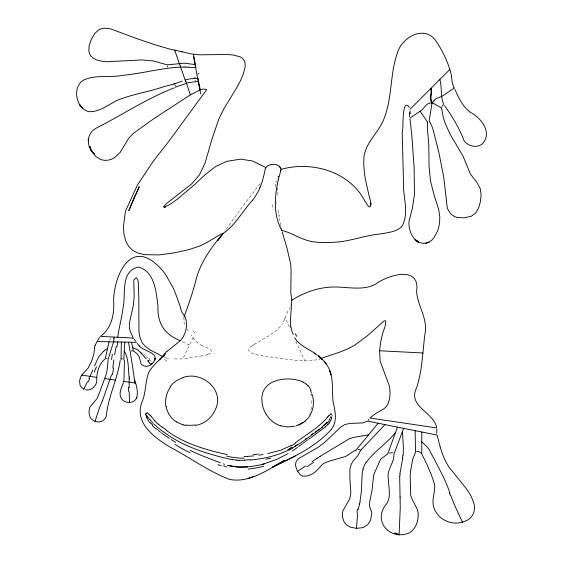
<?xml version="1.0" encoding="UTF-8"?>
<svg xmlns="http://www.w3.org/2000/svg" width="563" height="563" viewBox="0 0 563 563"><rect width="100%" height="100%" fill="white"/><g stroke="black" fill="none" stroke-linecap="round" stroke-linejoin="round"><path stroke-width="0.42" stroke-dasharray="2.81 2.11" d="M275.152 186.81L275.814 183.306M183.827 317.293L184.164 321.966M311.663 407.239L309.924 412.834M276.018 182.475L276.475 180.871M276.968 179.337L277.221 178.598M277.742 177.176L278.002 176.493M284.618 319.538L281.95 324.316M111.08 337.941L109.257 340.467M287.989 310.966L285.195 317.764L289.565 327.37M174.431 358.92L182.813 358.92L193.018 337.596L191.131 334.823M308.946 414.91L309.453 413.882M330.791 416.74L328.961 420.012M328.968 420.125L329.601 419.062L328.799 420.371M260.12 183.714L243.047 205.868L225.728 229.894M224.757 231.104L225.221 230.527M252.463 345.499C237.544 355.746 273.203 356.372 277.538 358.061C291.43 359.426 305.969 363.163 319.714 358.934M253.983 344.514L269.135 335.647L275.764 330.924A32.795 30.951 -43.7 0 0 282.007 324.358M207.923 354.268L210.309 353.254A6.01 5.904 19.3 0 0 211.287 352.544C213.131 348.398 205.171 347.737 202.631 345.872M202.216 355.816L182.813 358.92M183.32 66.195L189.084 66.117M193.728 77.377L196.135 77.04M194.552 80.91L196.114 80.692M168.689 358.659L163.749 357.041M189.442 345.063L181.596 341.326M165.881 358.04L164.48 356.759M137.794 348.863L138.308 349.18M142.756 352.966L143.199 353.353M144.297 354.331L144.747 354.76M149.075 359.3L151.778 362.312M144.98 354.986L145.444 355.464M147.83 358.005L146.443 356.52M187.345 329.2L187.662 329.728M295.864 341.206L304.822 360.897M193.018 337.596L195.087 340.791L199.049 343.965A28.474 28.382 48.4 0 0 200.083 344.598M281.092 227.114L280.824 226.052M280.691 225.474L279.248 218.219M276.567 202.504L276.806 203.503M278.192 210.52L278.981 216.347M311.86 400.56A27.861 20.254 -69.5 0 1 311.684 403.868M330.974 416.683A12.259 10.493 65.7 0 1 330.411 417.992M285.054 317.722A15.574 14.603 -81.7 0 1 284.484 319.481M252.583 345.668A51.514 49.551 -14.3 0 1 254.096 344.69M149.716 359.074A21.64 4.785 44 0 1 148.604 357.92M166.866 360.482A21.183 3.462 -6.9 0 1 164.375 359.173M194.601 332.895A33.527 11.816 51.7 0 1 192.412 329.883M188.246 330.819A38.502 23.428 48.3 0 1 187.578 329.749M184.699 324.443A17.003 8.248 51.9 0 1 183.89 321.839M207.986 354.437A46.799 46.159 23.6 0 1 202.251 355.964M202.638 345.858A38.481 38.432 -5.3 0 1 200.09 344.584M277.939 195.312A28.087 20.697 81.6 0 1 277.784 187.528M271.992 204.397A44.674 14.589 76.3 0 1 273.132 209.668M279.804 216.466A27.89 4.384 85.8 0 1 279.593 214.827M319.742 358.912A15.152 3.357 7.2 0 1 318.947 359.433M291.613 302.648A20.458 2.956 -62 0 1 289.431 309.228"/><path stroke-width="0.84" d="M421.764 431.983L421.764 453.968C426.789 464.067 431.884 474.433 434.692 485.397C435.22 492.78 431.3 500.043 433.834 507.354C437.725 520.001 452.933 526.574 464.932 521.225C473.764 518.46 476.784 508.227 472.786 500.43A39.628 39.628 0 0 0 469.809 493.969L466.945 489.571A110.313 110.313 0 0 0 465.502 487.607L449.358 467.522A51.585 51.585 0 0 1 444.615 459.225L442.997 455.298A110.862 110.855 67.5 0 1 440.062 446.487M129.152 387.907L129.166 378.913M427.606 122.241L427.528 130.356L428.795 144.177L429.055 166.022L430.491 181.061L434.094 195.037L438.732 209.563L439.837 216.987L439.478 224.123L437.634 230.936L434.08 237.516L431.828 240.112L429.069 242.118L425.741 243.237L421.764 243.167L417.95 241.907L415.051 239.831L411.349 234.328L409.28 228.099L408.851 222.23L412.447 207.81L414.474 194.446L414.122 167.556L411.764 134.895L410.04 119.117M319.017 356.28L322.275 359.518L318.588 355.879L321.241 358.342L339.348 352.283L347.554 348.997L354.043 345.675L367.463 335.696L383.867 321.1L385.296 320.636L385.754 321.79L385.444 325.203L382.685 333.43L380.736 341.65L379.596 350.756L380.173 361.263L389.42 386.141L390.082 392.045L389.702 398.428L387.731 404.607L386.056 406.88L384.029 408.696L375.929 413.362L369.792 417.978L436.712 427.929C434.052 411.968 407.183 406.732 416.599 387.766C422.306 370.553 422.602 352.213 424.889 334.352C428.274 318.869 417.633 306.279 416.571 291.55C420.631 264.582 387.302 275.187 375.493 284.266C361.678 291.416 345.64 286.187 330.861 287.102C316.927 287.82 303.619 292.901 291.796 300.128L290.424 320.354L290.726 327.068M120.996 359.673L121.376 342.051M113.761 341.277L108.012 359.785A36.56 36.398 -85 0 1 107.927 362.375L107.054 370.517A34.596 34.596 0 0 1 105.809 375.422L100.995 388.512A83.092 83.092 0 0 0 100.439 390.208L97.378 398.175L90.34 406.5A10.007 9.993 -49.1 0 0 89.51 408.365L88.94 412.749L90.108 417.176A8.346 8.262 -78.9 0 0 91.663 419.182C96.512 424.192 105.879 422.194 106.477 414.495C108.603 395.88 117.421 378.899 120.193 360.383M415.142 430.653L415.522 452.321L412.714 459.232L410.666 470.506A67.307 67.307 0 0 0 410.167 476.657L410.751 495.461L411.898 498.846L417.289 509.198A20.395 20.395 0 0 1 418.218 515.384C418.077 521.085 416.134 527.017 411.898 530.986A14.286 14.286 0 0 1 408.147 533.428L403.178 534.737L399.097 534.78L400.251 507.868L400.124 498.593M332.184 415.902L332.177 415.431M410.202 110.812L409.371 116.724M397.457 427.106L387.773 453.827L381.327 458.655A11.682 11.682 0 0 0 380.194 460.231L374.219 473.525A20.704 20.704 0 0 0 373.572 476.178L372.059 489.719A69.122 69.122 0 0 1 371.636 492.189L369.743 501.591L369.546 505.616A10.465 10.465 0 0 0 369.87 507.326L371.566 511.95A8.227 8.227 0 0 1 371.784 513.231L370.616 519.811L369.328 522.499L367.287 525.054L363.001 527.601L356.456 528.361L357.737 512.921M399.674 476.024L400.054 496.897M85.435 389.744C90.622 391.179 95.555 386.739 96.73 381.918C96.491 373.508 98.328 364.289 105.267 358.758L109.004 341.818M124.81 342.121L123.761 359.166A9.268 9.261 -85.7 0 1 124.43 361.58L123.987 379.075A19.233 19.233 0 0 1 123.656 381.362A22.71 22.71 0 0 1 122.382 385.289L120.573 390.039L120.088 393.185A11.042 11.035 -62.6 0 0 120.229 395.254C120.679 399.258 124.282 402.439 128.322 402.404C141.229 402.988 137.337 387.105 134.402 379.561L134.867 383.03C133.192 369.321 130.813 355.739 128.54 342.198M280.916 169.47L281.028 169.35C312.071 160.701 349.982 171.539 365.169 201.631C365.788 202.004 369.504 209.795 370.588 206.051C371.376 203.292 370.334 200.688 369.595 197.81C366.372 183.883 362.431 169.667 364.205 155.254C366.992 140.687 379.898 131.207 384.515 117.386C392.277 96.878 389.99 74.239 397.161 53.605C401.546 37.109 425.1 23.773 436.515 41.88C443.257 51.993 448.584 63.373 451.413 75.217C451.871 79.573 452.068 84.098 454.221 88.032M370.658 205.192L370.834 203.039M113.972 338.279L113.803 340.355A5.919 1.063 -89.4 0 0 113.768 341.284M403.157 455.214L403.404 448.141L402.489 431.357M265.778 168.105L265.757 167.535L252.611 161.025L240.492 159.139L226.741 161.363L215.467 166.599L204.615 175.079L195.298 183.988L177.134 199.344L169.294 204.812L164.319 207.142L165.768 206.79M180.343 51.374L191.554 54.02L199.309 54.815L226.812 54.512L232.976 54.97L240.049 56.779L242.625 58.362L244.933 61.831L245.236 66.666L243.125 74.612L240.528 80.558L237.333 86.674L224.011 108.553L218.789 119.152L212.026 138.991L205.115 162.834L199.485 174.903L191.511 184.031L167.098 203.102L164.593 205.46L164.016 206.952M331.762 416.838L331.663 417.676M190.343 94.88L153.854 118.659L133.41 133.347L128.568 138.47L120.208 152.32L114.613 157.626L111.509 159.223L108.068 160.195L104.422 160.364L100.707 159.533L95.668 156.387L91.129 150.469L90.115 146.661L91.129 150.469L94.352 154.093C85.956 147.379 86.23 133.086 96.386 128.047C122.375 114.859 146.76 98.518 174.03 87.969M163.924 206.515L164.143 207.071L165.1 207.078M88.173 140.849L88.426 138.273M399.871 473.743L402.784 458.162M113.81 359.982L112.839 368.047M117.751 337.251C119.011 327.483 121.777 317.989 122.994 308.214C126.189 294.625 119.926 270.873 138.463 267.052C154.818 271.507 156.035 291.803 157.964 305.751C157.183 322.937 164.164 334.345 180.392 340.706C186.149 334.331 188.64 323.387 184.39 315.73A19.128 19.128 0 0 1 184.108 315.435L181.469 311.452L180.385 307.314A28.741 28.741 0 0 0 179.674 304.9L175.255 292.781A129.666 129.666 0 0 0 172.876 287.362L165.592 274.505A58.235 58.235 0 0 0 161.046 268.875L159.786 267.538A64.724 64.724 0 0 0 155.311 263.35C128.308 240.507 113.585 279.051 113.656 300.902C114.444 314.07 111.741 328.18 100.467 336.357L133.501 338.067L132.678 338.025M152.179 363.438C150.173 366.604 144.923 367.329 142.01 364.852A5.187 5.151 72.2 0 1 141.046 363.768L139.307 357.012A5.088 5.081 15.7 0 0 138.97 356.259L136.943 353.782A15.49 15.454 48.5 0 0 133.459 351.178L131.496 342.255M114.592 354.936L116.168 346.639M360.031 501.084L361.432 491.154L362.185 473.356A25.405 25.272 50.1 0 1 362.755 470.562L363.107 469.436M94.605 347.399L94.112 351.784A26.187 25.159 -68.8 0 1 93.493 355.401L91.227 362.072L88.271 367.787A16.348 16.348 0 0 1 86.653 369.743L81.705 375.127A13.801 13.786 -36.2 0 0 80.629 377.104L79.573 380.975L80.045 385.078A7.094 7.016 -68.8 0 0 81.41 387.288L83.824 389.096L84.176 388.794M359.497 503.885L358.293 509.74M164.389 355.464L164.685 354.493M146.049 413.348L146.669 413.671M111.573 374.698L103.078 399.012A30.747 11.619 -71.4 0 1 102.367 400.856M280.888 170.61C275.033 189.323 271.859 212.638 281.676 230.161M95.133 345.436L96.935 341.558L136.499 342.36M403.615 428.337L393.952 454.193C394.381 462.702 386.542 469.718 388.287 478.747C388.498 486.967 391.327 495.996 386.823 503.561C375.458 516.053 382.502 533.161 399.097 534.78L394.902 533.013L399.097 534.78M184.101 316.469C188.436 305.012 192.455 293.407 195.572 281.556C199.781 263.174 211.041 247.65 223.025 233.511L223.096 233.342M94.612 365.739L98.546 357.005L103.493 351.333M368.878 419.301L368.462 420.23M102.346 400.835L99.334 408.203L95.091 421.265L95.492 420.765M136.422 398.548L137.006 397.168M92.782 370.074L89.003 378.603M167.795 66.068L167.38 66.849M259.803 187.746C262.555 182.018 263.808 175.755 265.103 169.576C266.32 163.052 278.685 162.355 280.867 168.661L279.248 166.162M441.913 106.442L442.687 105.281M440.069 446.487L437.057 435.058L384.972 424.601L360.475 450.477L357.772 455.861L352.895 461.259L351.002 464.911L349.912 469.106L349.897 478.487L350.862 492.871L349.82 498.663L342.825 511.021L342.374 513.759L342.621 517.65L344.155 521.964L346.562 524.92L350.369 527.172L356.456 528.361M87.504 381.686L83.824 389.096M97.498 340.636L99.806 337.146M366.414 462.279C374.529 450.857 387.098 443.475 395.571 432.307M170.441 386.95C166.493 392.566 164.755 399.737 165.958 406.521M223.173 233.181L217.564 240.816L223.025 233.511C234.806 225.84 242.519 211.209 252.161 200.611M329.249 423.024L328.011 424.432M355.971 450.147L378.132 423.221L384.972 424.601M327.532 417.218C318.595 427.873 306.033 434.685 295.103 443.032M330.65 413.995L331.185 413.946M330.411 414.262L328.602 416.064M434.164 100.348L435.213 99.306A8.762 8.741 62 0 1 436.416 98.448L441.934 96.379L454.257 88.004M165.262 353.458L159.322 359.87L164.952 354.162C159.54 359.996 153.066 365.056 148.956 371.974C145.275 380.877 146.091 390.863 142.819 399.934C132.847 421.835 153.256 436.832 169.66 446.902C189.815 457.438 208.43 471.393 229.746 479.472C249.859 483.145 268.072 469.556 284.582 460.316L272.246 467.325L283.309 461.822L276.334 465.151C295.652 456.213 315.414 446.438 330.136 430.681C338.194 422.574 335.034 411.018 333.029 401.229C331.994 391.081 333.493 380.489 329.798 370.764L331.143 374.895M360.721 450.224L361.165 449.753M180.392 340.706L167.225 351.206M409.998 109.321L449.886 69.446M326.526 423.629L329.109 421.082M321.466 427.465L325.4 424.066M324.865 424.565L327.314 422.363L323.767 425.558M325.28 427.043L311.128 437.472M304.801 421.405C312.578 415.177 315.266 403.882 312.226 394.55M298.847 425.079L303.584 422.349M303.077 422.736L305.047 421.215M322.578 427.078L302.049 442.082L289.093 450.048M104.436 350.58L107.575 348.3M303.253 443.18L304.674 442.131M302.542 443.7L298.714 446.494M305.385 441.61L306.807 440.569M317.835 430.188L319.059 429.295M305.223 439.154L306.483 438.239M307.525 440.055L308.235 439.534M308.988 438.992L310.424 437.965M297.433 447.416L292.296 450.984M315.336 431.962L316.589 431.075M311.529 434.615L312.803 433.721M312.029 461.695L316.99 458.282M409.836 118.188L420.125 111.2C424.488 109.039 426.212 101.783 432.039 103.106L433.468 101.213A11.38 11.133 -64.2 0 1 434.186 100.369M297.595 444.559L294.998 446.262M305.765 465.939L297.524 471.386L300.501 475.01A7.045 7.045 0 0 0 303.077 476.15L307.511 475.974L312.768 473.687A19.635 19.635 0 0 0 315.871 471.351L322.719 464.194A14.054 14.054 0 0 1 324.527 463.004L329.2 461.125L344.535 456.818A25.602 25.602 0 0 0 346.78 455.777L353.282 451.484A9.684 9.684 0 0 1 354.81 450.618L355.964 450.154M300.227 423.96L302.76 422.426M288.059 453.679L276.588 459.436L262.428 464.398M320.03 456.389L349.517 438.64L353.895 437.352L368.575 434.833M292.373 447.888L287.679 450.442M290.923 445.593L280.677 450.238L267.699 453.644M121.742 358.948L122.41 358.673M295.322 455.903L285.441 460.907M221.498 233.863L205.298 243.364L199.844 245.947L188.901 249.641L174.213 252.886L159.477 254.891L144.782 254.687L138.322 253.209L132.903 250.542L128.786 246.552L125.929 241.443L124.001 234.454L123.417 226.783L125.472 211.167L137.266 185.382L153.016 161.609L168.858 141.306L206.705 89.608L203.876 89.01L201.188 89.552M286.996 450.787C275.574 456.199 263.012 458.81 250.486 460.006M429.055 242.118L425.727 243.237M199.253 84.682L200.315 89.827L190.336 94.858L185.874 81.403M296.138 425.811L298.46 424.903A23.498 22.386 -74.5 0 0 299.593 424.34M247.53 478.656L253.807 476.397M193.405 54.189L195.952 67.546L180.589 67.053C161.102 68.081 142.172 73.507 122.685 75.322C109.799 77.863 95.844 74.429 83.627 80.101C71.754 86.73 76.005 108.779 88.764 111.643C99.799 112.396 108.765 104.162 118.258 99.89C133.34 94 149.484 91.713 164.748 86.371C170.666 85.09 176.409 83.303 182.067 81.142M173.777 84.098L175.487 83.486M175.093 87.279L188.471 82.592L198.605 81.396L198.007 78.285L189.703 78.897L185.143 80.052L180.589 67.053A1.217 0.436 80.2 0 0 180.596 66.645L180.519 66.174M182.926 377.583C201.554 370.503 225.087 389.856 215.397 409.519A30.022 28.382 19.7 0 1 211.646 415.818C207.705 420.927 201.765 424.411 195.41 425.494M389.399 453.102L392.51 452.68M264.497 463.828C252.555 466.896 239.831 468.402 227.712 465.369L237.86 467.107L247.586 466.98M416.479 451.343L418.809 451.554L421.138 453.124M294.963 426.17L287.742 426.993L280.719 425.762M263.069 454.496L258.91 455.214M358.244 449.555L359.637 449.408M184.481 316.068L184.896 316.223M253.456 455.939L247.734 456.368M131.995 350.833L131.643 350.869L132.389 350.84M247.46 456.375L244.025 456.48M244.377 460.337L238.958 460.252M379.596 350.756L422.89 352.994M106.28 358.413L106.97 358.547M195.396 64.604L184.298 63.176L167.288 64.865L153.206 60.917L141.644 59.959L106.562 61.747L101.087 61.114L96.006 59.65L93.359 58.242L91.192 56.37L89.63 53.964L88.806 50.959L89.074 45.92L91.199 39.558L94.563 33.752L98.272 30.191L101.22 28.741L104.268 28.15L110.468 28.826L138.188 39.121L155.064 44.773L169.526 49.037L182.292 51.803M236.249 460.041L232.667 459.598M81.712 375.127L96.857 377.379M104.704 378.547L115.612 380.166M123.656 381.362L135.169 383.079M185.466 425.452L183.102 424.938M378.132 423.221L367.576 421.103L362.903 422.954L350.58 423.355L345.112 424.453L340.692 427.155L325.681 441.455L318.102 447.36L298.489 458.641L296.251 461.315L295.519 464.201L295.659 466.227L297.524 471.386M227.248 454.637C205.854 449.809 184.143 443.778 166.359 430.364M224.588 464.341L223.349 463.905M281.521 230.197C292.577 233.152 302.141 240.232 313.57 241.879C322.803 243.005 332.156 242.639 341.382 241.618C354.31 239.732 366.724 235.348 379.765 233.983C387.309 232.681 395.803 232.153 401.708 226.706C409.709 213.497 402.721 196.74 403.467 182.131C403.08 165.529 402.622 148.928 402.193 132.326C403.713 132.91 401.201 95.471 409.442 107.561M132.657 347.498L137.442 349.729L140.37 352.206M220.295 462.765L200.21 454.967L190.188 450.442M163.038 356.71L150.194 349.961L145.275 346.336L142.2 342.79L139.863 337.293L138.927 331.241L138.815 296.975L138.188 281.324L137.386 278.981L136.232 277.643L133.776 279.994L134.177 296.469L133.199 306.138L129.504 322.726L129.37 327.209L130.201 331.234L132.734 336.808M303.056 381.841C287.383 375.31 259.494 379.145 261.999 401.553A30.993 27.974 -53.7 0 0 266.405 414.664M441.568 108.04L443.327 117.54L445.044 123.051L450.266 134.578L462.885 155.782L470.394 174.016L477.445 183.193L480.345 188.922L481.112 195.065L480.359 201.814L478.649 207.838L475.608 213.11L471.287 216.227L464.461 217.839L457.438 217.508L454.813 216.699L450.653 213.898L447.332 208.409L443.735 177.225L438.95 152.84L433.2 130.004L431.758 125.852L429.133 120.742L432.039 103.106C428.513 98.828 432.264 93.381 430.716 88.609M441.652 108.082L432.497 102.797C429.013 98.476 432.701 92.994 431.124 88.194M175.677 442.398L171.145 439.534M315.153 353.374C307.827 348.863 299.333 345.281 294.59 337.694M169.35 438.359L168.45 437.761M165.487 433.257C184.298 446.895 206.783 453.799 229.141 459A46.215 24.3 4.4 0 0 232.674 459.591M168.006 437.458L166.662 436.55M164.994 432.919L161.574 430.505M166.212 436.241L165.325 435.628M164.431 435.009L164.875 435.319M163.544 434.39L163.988 434.699M162.665 433.756L163.101 434.073M161.426 432.863L162.221 433.44M160.638 432.278L158.302 430.491M415.564 239.922L418.239 241.963L416.022 240.302M161.095 430.146L158.731 428.316M161.947 427.148L158.133 424.016M157.534 429.879L155.641 428.309M421.764 441.765L426.409 446.17A38.2 35.11 70.6 0 1 429.449 450.055C436.614 464.229 445.08 478.064 449.95 493.308M158.259 427.95L155.993 426.008M155.55 425.607L153.622 423.763M152.376 425.318L152.735 425.656M149.786 415.015L146.922 412.475L146.866 413.481M306.511 384.29L306.898 384.677A26.384 20.374 -59 0 1 308.017 385.887M321.241 358.342C325.745 362.558 329.468 367.822 330.826 373.923M141.067 352.917L146.169 358.898M155.022 421.025L150.933 416.226M153.002 423.123L152.397 422.475A42.204 41.155 0.7 0 1 150.645 420.441L149.835 419.379M150.335 423.186L148.78 421.286A13.948 12.02 63.6 0 1 147.858 419.907A12.02 10.331 63.5 0 1 146.753 417.457M319.376 356.646L319.777 357.16M444.756 105.893C452.455 116.794 459.464 128.35 464.151 140.834C468.486 146.563 477.973 148.759 483.174 142.974C492.125 131.819 480.844 117.583 470.33 112.333C462.828 106.604 458.697 97.934 454.96 89.524M147.52 360.672C148.738 361.847 149.878 364.592 151.855 364.106C162.482 352.776 144.494 352.051 139.293 346.034L139.751 346.526L137.259 343.388M135.718 341.248L134.247 339.222M326.589 364.521L324.154 361.298M185.143 80.052L185.684 80.917M420.125 111.2L427.584 122.206M180.209 65.625L179.59 64.372A1.513 0.577 87.7 0 1 179.527 64.006L174.692 50.234M124.303 351.122C128.913 358.87 128.083 368.265 129.068 376.907M462.512 522.239L455.073 506.243L450.731 495.503M175.241 85.161L175.466 85.766M310.677 390.715L311.402 392.988M439.844 79.482C442.258 87.891 440.146 96.977 444.017 105.211M282.133 231.759L286.863 247.621L290.635 263.709L291.099 270.747L290.811 292.408L291.803 300.227M200.315 89.841L200.21 89.341M146.246 415.494L146.281 415.691A15.855 14.617 59.2 0 0 146.38 416.071M129.349 401.891L129.518 402.418L129.216 391.728M436.916 429.119L436.733 433.327M199.02 73.598A57.813 0.732 -19.8 0 1 197.916 73.992M185.501 80.776A2.512 0.521 57.3 0 1 185.699 81.227M199.401 85.78A22.274 0.605 79.5 0 1 198.683 82.142M200.667 93.796A37.278 0.486 79.3 0 1 193.623 56.954M180.209 65.927A3.498 0.943 75.2 0 1 180.463 66.406M260.057 187.662A35.483 14.145 -51.7 0 1 252.337 200.688M280.663 425.895A32.126 29.332 -49.9 0 1 266.447 414.635M302.866 382.129A23.942 18.417 -41 0 1 306.469 384.325M308.144 385.746A24.427 18.783 -60.7 0 1 310.994 390.497M311.233 394.227A27.861 20.254 -69.5 0 1 311.43 395.24M183.151 424.713A24.828 23.878 66.1 0 1 176.662 421.849M176.557 422.032A22.288 21.218 67.6 0 1 166.127 406.493M195.312 424.847A29.572 28.424 -31.8 0 1 185.558 424.988M170.146 386.704A29.909 26.841 52.5 0 1 183.01 377.815M226.903 467.016A50.079 28.945 12.8 0 1 223.581 465.897M221.322 465.882A61.515 23.745 15.4 0 1 217.944 464.581M190.034 452.758A105.534 58.263 37.4 0 1 174.973 444.474M155.107 428.169A66.061 65.209 -4.8 0 1 152.918 426.177M152.679 425.023A47.306 45.849 14.4 0 1 150.631 422.926M146.95 417.401A13.646 12.006 62.7 0 1 146.556 416.043M145.951 415.529A11.739 10.247 64 0 1 145.782 414.438M145.901 414.347A3.146 2.365 70.9 0 1 145.866 413.277M331.698 417.683A9.571 8.058 84.8 0 1 331.544 418.485M331.445 418.45A9.48 7.72 86.6 0 1 330.854 420.244M330.798 420.202A12.822 10.753 84.1 0 1 329.165 422.926M327.926 424.382A44.005 33.498 -14 0 1 325.196 426.979M291.514 447.303A63.893 31 -42.8 0 1 287.7 449.844M250.38 459.732A57.264 33.203 3.7 0 1 244.328 460.055M238.951 460.365A36.454 21.478 3.9 0 1 236.228 460.154M149.589 419.541A24.223 23.442 10.1 0 1 148.365 417.662M147.921 417.366A14.976 14.061 25.9 0 1 147.203 415.937M263.561 466.171A68.975 49.671 7 0 1 248.199 469.092M356.942 512.443A28.692 12.217 -86.6 0 1 357.575 509.058M360.144 501.337A20.423 1.802 -80.2 0 1 359.56 504.385M362.839 469.352A33.611 33.484 24.1 0 1 366.14 462.11M317.046 458.331A25.898 9.592 -31 0 1 320.065 456.459M313.718 462.195A77.244 14.293 -33.1 0 1 306.807 466.889M450.287 495.356A43.062 11.598 66.3 0 1 449.485 493.097M400.138 498.361A23.224 0.739 88.2 0 1 400.075 496.721M399.927 476.045A44.449 41.078 -89.8 0 1 400.124 473.779M402.841 455.228A38.235 25.968 -76.4 0 1 402.468 458.141M141.271 353.367A11.943 1.161 46.7 0 1 140.461 352.544M149.075 361.179A23.259 1.091 52.2 0 1 148.329 360.214M129.201 376.914A52.957 27.242 83.9 0 1 129.279 378.266M129.223 378.259A40.318 20.331 84 0 1 129.251 378.927M117.801 341.748A48.7 8.424 -79.4 0 1 116.872 346.871M111.537 359.539A100.805 85.14 89.5 0 1 112.361 354.359M113.543 368.125A53.422 49.072 -76.6 0 1 112.283 374.874M94.612 347.406A16.63 16.475 -41.3 0 1 95.14 345.436M103.529 351.382A31.563 31.211 7.4 0 1 104.479 350.629M96.505 366.724A35.877 9.388 -68.2 0 1 94.105 372.263M128.533 391.384A29.916 8.213 85.6 0 1 128.484 387.245M89.665 378.646A45.596 19.55 -60 0 1 88.124 381.827M164.53 354.542A16.264 5.531 -24.2 0 1 166.944 351.242M184.368 316.336A14.8 2.273 82.1 0 1 184.523 316.505M280.508 170.702A22.231 0.985 -67.7 0 1 281.359 169.463M278.432 176.43A20.585 0.83 -73.7 0 1 278.319 176.859M281.394 228.845A18.305 0.943 70.2 0 1 281.577 229.908M114.064 337.413A7.22 0.971 -88.1 0 1 114 338.349M293.189 334.577A25.975 22.935 62.7 0 1 291.057 327.054M296.736 336.329A27.249 20.979 60.1 0 1 295.244 333.641M314.119 353.177A22.429 3.983 22.5 0 1 317.433 355.394M318.749 355.767A24.462 4.631 21.8 0 1 319.397 356.4M319.151 357.033A16.221 3.589 16.3 0 1 319.685 357.681M331.29 413.96A2.724 1.795 83.7 0 1 331.255 414.495M327.504 417.014A14.413 6.446 -68.3 0 1 328.595 415.867M295.286 443.447A86.575 74.182 -66.9 0 1 291.078 446.009M270.845 458.183A115.837 73.704 7.2 0 1 265.968 459.204M258.347 454.031A83.465 54.878 6.1 0 1 253.005 454.714M244.258 458.198A43.576 26.447 4 0 1 226.432 456.03M166.507 430.153A118.772 117.09 -86 0 1 162.109 426.923M158.076 424.08A48.2 47.531 -19.2 0 1 154.959 421.082M149.828 414.755A13.808 6.404 57.9 0 1 151.018 415.994M154.973 358.462L154.656 360.207L154.987 358.455M409.899 112.938L409.702 113.677L409.899 112.938M133.888 198.162L128.779 210.696L139.272 186.74L133.888 198.162M164.452 207.177L163.981 206.91L164.438 207.177M418.218 241.956L415.515 239.915L418.218 241.956M82.691 108.518L79.742 104.817L82.691 108.518"/></g></svg>
